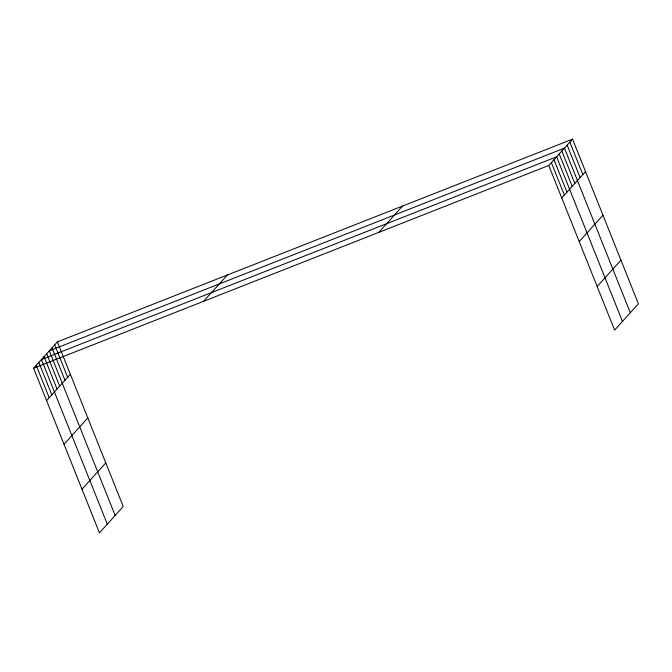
<?xml version="1.0" encoding="UTF-8"?>
<svg xmlns="http://www.w3.org/2000/svg" width="672" height="672" viewBox="0 0 672 672"><rect width="100%" height="100%" fill="white"/><g stroke="black" fill="none" stroke-linecap="round" stroke-linejoin="round"><path stroke-width="1.01" d="M57.389 341.88L123.236 506.512L99.448 532.837L33.6 368.206L57.389 341.88L572.552 139.163L638.4 303.794L614.611 330.12L548.764 165.488L572.552 139.163M46.578 400.646L70.367 374.321M64.025 444.268L87.814 417.942M203.599 301.308L227.396 274.982M82.001 489.208L105.79 462.89M378.756 232.386L402.545 206.06M561.733 197.929L585.53 171.604M579.188 241.55L602.977 215.233M597.164 286.499L620.953 260.173M33.6 368.206L548.764 165.488M569.856 142.145L582.834 174.586M567.16 145.135L580.138 177.576M630.311 312.749L564.463 148.117L49.3 350.826L115.147 515.458M561.842 151.007L574.82 183.448M559.23 153.905L572.208 186.346M622.457 321.434L556.609 156.803L41.454 359.52L107.302 524.152M553.997 159.701L566.966 192.142M551.376 162.59L564.354 195.031M54.692 344.862L67.67 377.303M51.996 347.844L64.974 380.285M46.687 353.724L59.657 386.165M44.066 356.622L57.044 389.063M38.833 362.41L51.811 394.85M36.221 365.308L49.19 397.748"/></g></svg>
